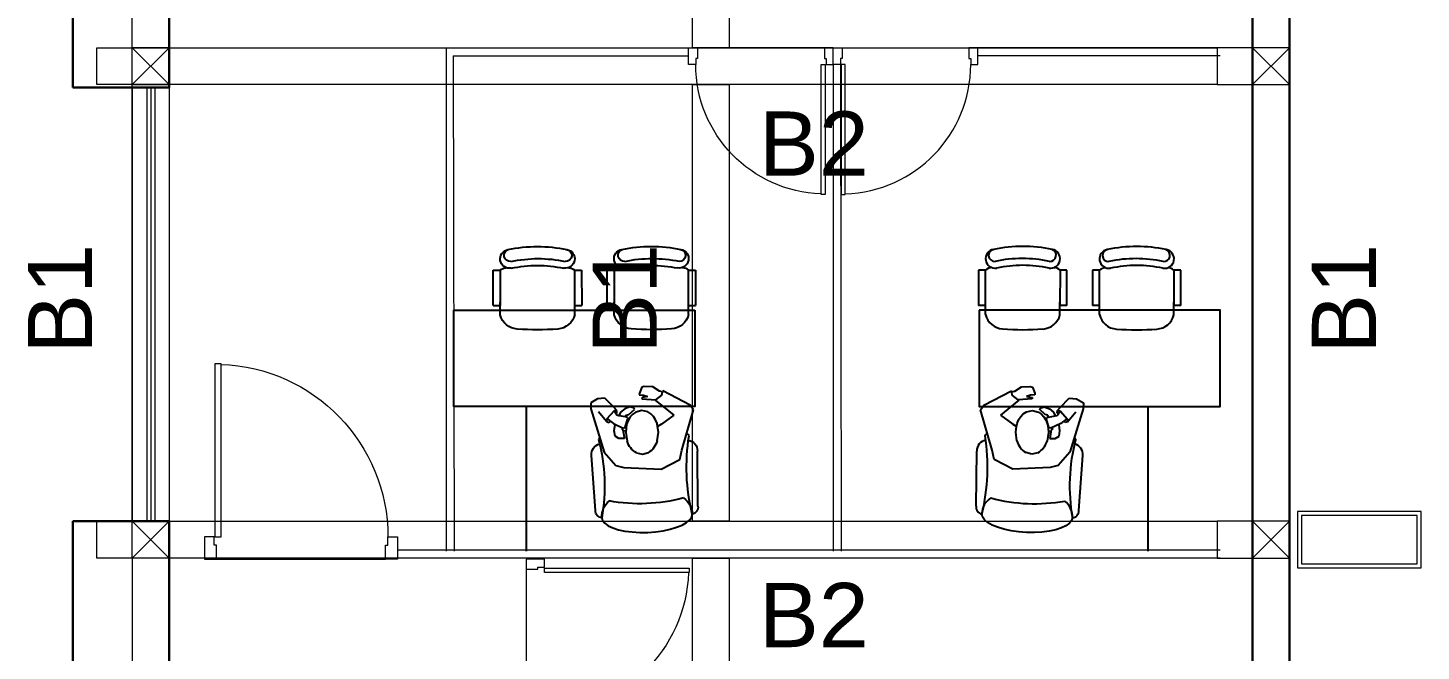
# Model space of a CAD drawing. Header units: inches. Extents: x -605 to 2991212, y -2872845 to 0.
# Drawn here: x 2766305 to 2774975, y -2522804 to -2518924 of the extents above; entities that cross this region are included whole.
import ezdxf
from ezdxf.enums import TextEntityAlignment as Align

# ---------------------------------------------------------------- set-up
doc = ezdxf.new("R2010")
doc.units = ezdxf.units.IN
doc.header["$LTSCALE"] = 600
doc.header["$MEASUREMENT"] = 0
doc.layers.add('50 - FURNITURE', color=47, linetype='Continuous')
doc.layers.add('see level', color=2, linetype='Continuous')
for name, color, linetype, lineweight in [('FURNITURE', 23, 'Continuous', 9), ('GB', 6, 'Continuous', 20), ('rRCC 2', 40, 'Continuous', 15), ('WALLS', 7, 'Continuous', 30)]:
    doc.layers.add(name, color=color, linetype=linetype, lineweight=lineweight)
doc.layers.add('window', color=7, linetype='Continuous', lineweight=15, true_color=0x735461)
doc.styles.get("Standard").update_dxf_attribs({"font": 'arial.ttf'})

# ---------------------------------------------------------------- blocks, each defined once
blk = doc.blocks.new('560-sitting-p03')
for p, q in [((0.0538, 0.0795), (-0.261, 0.1031)), ((-0.5178, -0.0259, 0.001), (-0.4685, 0.017, 0.001)), ((-0.455, 0.0165, 0.001), (-0.5108, 0.0641, 0.001)), ((-0.473, 0.015, 0.001), (-0.4444, -0.0221, 0.001)), ((-0.4685, 0.017, 0.001), (-0.455, 0.0165, 0.001)), ((-0.4511, 0.0027, 0.001), (-0.4576, -0.0049, 0.001)), ((-0.455, 0.0165, 0.001), (-0.4511, 0.0027, 0.001)), ((-0.3642, 0.0533), (-0.36, 0.0589)), ((-0.36, 0.0589), (-0.3517, 0.0625)), ((0.0964, 0.0431), (0.1126, 0.0384)), ((0.1126, 0.0384), (0.128, 0.026)), ((0.128, 0.026), (0.142, 0.0063)), ((0.142, 0.0063), (0.1544, -0.0203)), ((-0.5185, -0.0417, 0.001), (-0.5178, -0.0259, 0.001)), ((-0.4988, -0.0376, 0.001), (-0.5169, -0.0251, 0.001)), ((-0.482, -0.092, 0.001), (-0.4893, -0.0541, 0.001)), ((-0.4444, -0.0221, 0.001), (-0.4185, -0.0788, 0.001)), ((-0.4379, -0.0317, 0.001), (-0.4396, -0.0325, 0.001)), ((-0.4022, -0.0273, 0.001), (-0.4379, -0.0317, 0.001)), ((-0.4185, -0.0788, 0.001), (-0.4228, -0.0899, 0.001)), ((-0.4221, -0.0709, 0.001), (-0.4154, -0.0685, 0.001)), ((-0.4154, -0.0685, 0.001), (-0.4081, -0.077, 0.001)), ((-0.4081, -0.077, 0.001), (-0.3582, -0.0852, 0.001)), ((-0.3727, -0.0322, 0.001), (-0.4022, -0.0273, 0.001)), ((-0.4018, -0.0939), (-0.3998, -0.0784)), ((-0.3919, -0.029), (-0.3918, -0.0286)), ((-0.3579, -0.0537, 0.001), (-0.3727, -0.0322, 0.001)), ((-0.3582, -0.0852, 0.001), (-0.3579, -0.0537, 0.001)), ((0.1544, -0.0203), (0.1646, -0.0527)), ((0.1646, -0.0527), (0.1724, -0.0902)), ((-0.4154, -0.0953, 0.001), (-0.393, -0.093, 0.001)), ((-0.393, -0.093, 0.001), (-0.3436, -0.1013, 0.001)), ((-0.2772, -0.1545, 0.001), (-0.2689, -0.1891, 0.001)), ((0.1724, -0.0902), (0.1776, -0.1315)), ((0.1776, -0.1315), (0.18, -0.1753)), ((-0.2689, -0.1891, 0.001), (-0.2784, -0.2234, 0.001)), ((0.1794, -0.2204), (0.176, -0.2654)), ((0.18, -0.1753), (0.1794, -0.2204)), ((-0.6072, -0.2997, 0.001), (-0.6263, -0.3032, 0.001)), ((-0.5814, -0.2659, 0.001), (-0.6072, -0.2997, 0.001)), ((-0.3962, -0.2809, 0.001), (-0.4272, -0.2757, 0.001)), ((-0.3465, -0.2742, 0.001), (-0.3962, -0.2809, 0.001)), ((0.1699, -0.3089), (0.1612, -0.3496)), ((0.176, -0.2654), (0.1699, -0.3089)), ((0.1501, -0.3862), (0.1371, -0.4177)), ((0.1612, -0.3496), (0.1501, -0.3862)), ((-0.3822, -0.4519), (-0.3897, -0.4399)), ((-0.3742, -0.4562), (-0.3822, -0.4519)), ((0.0904, -0.4725), (0.0738, -0.4757)), ((0.1068, -0.4615), (0.0904, -0.4725)), ((0.1225, -0.443), (0.1068, -0.4615)), ((0.1371, -0.4177), (0.1225, -0.443)), ((0.0283, -0.5083), (-0.2875, -0.5045))]:
    blk.add_line(p, q)
for centre, radius, start, end in [((-0.2675, 0.0422), 0.0613, 83.94662, 166.60442), ((-0.0831, 1.0786), 1.0509, 255.19212, 279.83092), ((0.0906, -0.0734), 0.1166, 87.16992, 140.98032), ((0.0571, 0.0402), 0.0394, 4.16012, 94.73432), ((-0.9524, -0.1712), 0.9677, 344.83112, 10.19192), ((-0.3841, -0.2247, 0.001), 0.1298, 52.25347, 71.82409), ((-0.3665, -0.202, 0.001), 0.1011, 28.02278, 52.25347), ((-0.366, -0.1728, 0.001), 0.1011, 305.79177, 330.02246), ((-0.3828, -0.1496, 0.001), 0.1298, 286.22115, 305.79177), ((-0.1982, -1.5716), 1.1292, 76.05792, 98.96512), ((-0.2886, -0.4432), 0.0613, 188.41862, 271.07642), ((0.074, -0.3668), 0.1089, 211.95552, 269.93602), ((0.0349, -0.4695), 0.0394, 260.28872, 350.86292)]:
    blk.add_arc(centre, radius, start, end)
for points, invisible_edges in [([(-0.5868, 0.0688, 0.001), (-0.5627, 0.1082, 0.001), (-0.529, 0.1067, 0.001)], 12), ([(-0.529, 0.1067, 0.001), (-0.2801, 0.0302, 0.001), (-0.2041, -0.0375, 0.001)], 12), ([(-0.4988, -0.0376, 0.001), (-0.5902, 0.027, 0.001), (-0.5868, 0.0688, 0.001)], 13), ([(-0.4988, -0.0376, 0.001), (-0.5367, -0.026, 0.001), (-0.5902, 0.027, 0.001)], 13), ([(-0.4915, -0.0426, 0.001), (-0.4988, -0.0376, 0.001), (-0.5868, 0.0688, 0.001)], 14), ([(-0.5405, -0.1166, 0.001), (-0.5288, -0.0867, 0.001), (-0.5101, -0.0631, 0.001)], 12), ([(-0.4988, -0.0376, 0.001), (-0.5185, -0.0417, 0.001), (-0.5367, -0.026, 0.001)], 13), ([(-0.4988, -0.0376, 0.001), (-0.505, -0.0423, 0.001), (-0.5185, -0.0417, 0.001)], 12), ([(-0.4228, -0.0899, 0.001), (-0.5101, -0.0631, 0.001), (-0.4893, -0.0541, 0.001)], 13), ([(-0.482, -0.092, 0.001), (-0.4923, -0.0957, 0.001), (-0.5101, -0.0631, 0.001)], 14), ([(-0.4228, -0.0899, 0.001), (-0.4893, -0.0541, 0.001), (-0.4915, -0.0426, 0.001)], 13), ([(-0.4423, -0.2976, 0.001), (-0.4272, -0.2757, 0.001), (-0.2041, -0.0375, 0.001)], 14), ([(-0.4154, -0.0953, 0.001), (-0.4228, -0.0899, 0.001), (-0.2041, -0.0375, 0.001)], 14), ([(-0.2041, -0.0375, 0.001), (-0.1927, -0.0835, 0.001), (-0.1831, -0.2977, 0.001)], 12), ([(-0.4923, -0.0957, 0.001), (-0.5322, -0.1408, 0.001), (-0.5405, -0.1166, 0.001)], 13), ([(-0.4923, -0.0957, 0.001), (-0.5254, -0.1427, 0.001), (-0.5322, -0.1408, 0.001)], 13), ([(-0.4923, -0.0957, 0.001), (-0.4958, -0.1116, 0.001), (-0.5254, -0.1427, 0.001)], 12), ([(-0.512, -0.2194, 0.001), (-0.5203, -0.1848, 0.001), (-0.5108, -0.1505, 0.001)], 12), ([(-0.5108, -0.1505, 0.001), (-0.4983, -0.1332, 0.001), (-0.4824, -0.119, 0.001)], 12), ([(-0.4824, -0.119, 0.001), (-0.4614, -0.1064, 0.001), (-0.4386, -0.0976, 0.001)], 12), ([(-0.4228, -0.0899, 0.001), (-0.4799, -0.1025, 0.001), (-0.482, -0.092, 0.001)], 13), ([(-0.4228, -0.0899, 0.001), (-0.4706, -0.1048, 0.001), (-0.4799, -0.1025, 0.001)], 12), ([(-0.4272, -0.2757, 0.001), (-0.4386, -0.0976, 0.001), (-0.4154, -0.0953, 0.001)], 13), ([(-0.6308, -0.2854, 0.001), (-0.6577, -0.1978, 0.001), (-0.6538, -0.1841, 0.001)], 13), ([(-0.6308, -0.2854, 0.001), (-0.6548, -0.2478, 0.001), (-0.6577, -0.1978, 0.001)], 12), ([(-0.6538, -0.1841, 0.001), (-0.6183, -0.1711, 0.001), (-0.6101, -0.1704, 0.001)], 12), ([(-0.6538, -0.1841, 0.001), (-0.6101, -0.1704, 0.001), (-0.6084, -0.1948, 0.001)], 13), ([(-0.6084, -0.1948, 0.001), (-0.5993, -0.2176, 0.001), (-0.5814, -0.2659, 0.001)], 14), ([(-0.5993, -0.2176, 0.001), (-0.595, -0.1865, 0.001), (-0.5856, -0.1852, 0.001)], 12), ([(-0.5993, -0.2176, 0.001), (-0.5856, -0.1852, 0.001), (-0.5814, -0.2659, 0.001)], 13), ([(-0.4272, -0.2757, 0.001), (-0.5001, -0.2371, 0.001), (-0.512, -0.2194, 0.001)], 13), ([(-0.4272, -0.2757, 0.001), (-0.4847, -0.2518, 0.001), (-0.5001, -0.2371, 0.001)], 13), ([(-0.55, -0.4625, 0.001), (-0.6332, -0.3045, 0.001), (-0.6263, -0.3032, 0.001)], 12), ([(-0.55, -0.4625, 0.001), (-0.6263, -0.3032, 0.001), (-0.6308, -0.2854, 0.001)], 13), ([(-0.5814, -0.2659, 0.001), (-0.5781, -0.2617, 0.001), (-0.4925, -0.3682, 0.001)], 12), ([(-0.55, -0.4625, 0.001), (-0.4925, -0.3682, 0.001), (-0.4423, -0.2976, 0.001)], 13), ([(-0.4272, -0.2757, 0.001), (-0.4661, -0.2639, 0.001), (-0.4847, -0.2518, 0.001)], 13), ([(-0.4272, -0.2757, 0.001), (-0.4457, -0.2725, 0.001), (-0.4661, -0.2639, 0.001)], 12), ([(-0.1831, -0.2977, 0.001), (-0.2396, -0.4042, 0.001), (-0.2917, -0.4154, 0.001)], 12), ([(-0.2917, -0.4154, 0.001), (-0.5236, -0.482, 0.001), (-0.55, -0.4625, 0.001)], 12)]:
    blk.add_3dface(points, dxfattribs=dict(invisible_edges=invisible_edges))
blk = doc.blocks.new('CH3')
at = {"layer": '50 - FURNITURE'}
for p, q in [((-259.1, 349.2), (-259.1, 141.4)), ((-218.2, 349.2), (-259.1, 349.2)), ((-218.2, 142.2), (-218.2, 349.2)), ((258.7, 349.6), (217.8, 349.6)), ((217.8, 349.6), (217.8, 141.9)), ((258.7, 141.9), (258.7, 349.6)), ((-218.2, 89.1), (-218.2, 162.9)), ((217.8, 87.4), (217.8, 162.2))]:
    blk.add_line(p, q, dxfattribs=at)
at = {"layer": '50 - FURNITURE', "linetype": 'Continuous'}
for p, q in [((-218, 141.4), (-259.1, 141.4)), ((258.7, 141.9), (217.8, 141.9))]:
    blk.add_line(p, q, dxfattribs=at)
for centre, radius, start, end in [((-163.1, 415.9), 55.3, 99.89884, 279.75221), ((-165.7, 435.5), 35.2, 94.91276, 274.91276), ((0, -347.9), 836.2, 78.08993, 101.91007), ((-3.5, -349.1), 766.3, 78.01124, 101.98876), ((163.1, 415.9), 55.3, 260.24779, 80.10116), ((158.8, 436.6), 36.2, 265.08724, 70.32125), ((18.4, -534.9), 912.7, 91.15667, 100.87136), ((-18.4, -534.9), 912.7, 79.12864, 88.84333), ((-110.6, 114.5), 110.6, 193.25658, 265.9234), ((110.6, 114.5), 110.6, 274.0766, 345.83344), ((0, 1665.8), 1665.8, 265.9234, 274.0766)]:
    blk.add_arc(centre, radius, start, end, dxfattribs=at)
at = {"layer": '50 - FURNITURE'}
for centre, start, end in [((-180.9, 308.9), 90.72261, 132.8382), ((180.4, 309.4), 47.1618, 87.57171)]:
    blk.add_arc(centre, 54.9, start, end, dxfattribs=at)
blk = doc.blocks.new('door1')
at = {"layer": 'FURNITURE', "ltscale": 10}
blk.add_line((-29102.45, -2427.68), (-29134.02, -2427.68), dxfattribs=at)
for points in [[(-29103.25, -2391.1), (-29103.25, -2423.54), (-29102.22, -2423.54), (-29102.22, -2391.1)], [(-29134.02, -2425.03), (-29134.47, -2425.03), (-29134.47, -2423.52), (-29136.24, -2423.52), (-29136.24, -2427.68), (-29134.02, -2427.68)], [(-29102.45, -2425.03), (-29102.01, -2425.03), (-29102.01, -2423.52), (-29100.24, -2423.52), (-29100.24, -2427.68), (-29102.45, -2427.68)]]:
    blk.add_lwpolyline(points, close=True, dxfattribs=at)
blk.add_arc((-29102.22, -2423.52), 32.24, 91.8346, 180, dxfattribs=at)
blk = doc.blocks.new('45B')
at = {"color": 3, "linetype": 'ByBlock'}
blk.add_lwpolyline([(2177936.7, -2845120.4), (2178706.7, -2845120.4), (2178706.7, -2844770.4), (2177936.7, -2844770.4)], close=True, dxfattribs=at)
at = {"color": 2, "linetype": 'ByBlock'}
blk.add_lwpolyline([(2177961.7, -2845095.4), (2178681.7, -2845095.4), (2178681.7, -2844795.4), (2177961.7, -2844795.4)], close=True, dxfattribs=at)
at = {"layer": '50 - FURNITURE', "color": 8}
for p, q in [((2173138, -2844117.2), (2173138, -2845017.2)), ((2177006.7, -2844117.3), (2177006.7, -2845017.3))]:
    blk.add_line(p, q, dxfattribs=at)
for points in [[(2174188, -2843517.2), (2174188, -2844117.2), (2172688, -2844117.2), (2172688, -2843517.2), (2174188, -2843517.2)], [(2175956.7, -2843517.3), (2175956.7, -2844117.3), (2177456.7, -2844117.3), (2177456.7, -2843517.3), (2175956.7, -2843517.3)]]:
    blk.add_lwpolyline(points, dxfattribs=at)
at = {"layer": 'rRCC 2', "color": 6}
for p, q in [((2170686.7, -2841883), (2170916.7, -2842113)), ((2170686.7, -2842113), (2170916.7, -2841883)), ((2177886.7, -2841883), (2177656.7, -2842113)), ((2177886.7, -2842113), (2177656.7, -2841883)), ((2170686.7, -2844830.4), (2170916.7, -2845060.4)), ((2170686.7, -2845060.4), (2170916.7, -2844830.4)), ((2177886.7, -2844830.4), (2177656.7, -2845060.4)), ((2177886.7, -2845060.4), (2177656.7, -2844830.4))]:
    blk.add_line(p, q, dxfattribs=at)
for points in [[(2170466.7, -2842113), (2170466.7, -2841883), (2170916.7, -2841883), (2170916.7, -2842113)], [(2170686.7, -2841883), (2170916.7, -2841883), (2170916.7, -2842113), (2170686.7, -2842113)], [(2177886.7, -2842113), (2177886.7, -2841883), (2177436.7, -2841883), (2177436.7, -2842113)], [(2177886.7, -2841883), (2177656.7, -2841883), (2177656.7, -2842113), (2177886.7, -2842113)], [(2170466.7, -2845060.4), (2170466.7, -2844830.4), (2170916.7, -2844830.4), (2170916.7, -2845060.4)], [(2170686.7, -2844830.4), (2170916.7, -2844830.4), (2170916.7, -2845060.4), (2170686.7, -2845060.4)], [(2177886.7, -2845060.4), (2177886.7, -2844830.4), (2177436.7, -2844830.4), (2177436.7, -2845060.4)], [(2177886.7, -2844830.4), (2177656.7, -2844830.4), (2177656.7, -2845060.4), (2177886.7, -2845060.4)]]:
    blk.add_lwpolyline(points, close=True, dxfattribs=at)
at = {"layer": 'see level', "color": 8, "linetype": 'ByBlock', "lineweight": 20}
for p, q in [((2172640, -2841883), (2172640, -2845017.3)), ((2172640, -2841883), (2174148.4, -2841883)), ((2172684.2, -2841933), (2172689.9, -2845017.3)), ((2172684.2, -2841933), (2174148.4, -2841933)), ((2177456.7, -2841883), (2175948.4, -2841883)), ((2177456.7, -2841933), (2175948.4, -2841933)), ((2175048.4, -2841986.9), (2175048.4, -2845017.3)), ((2175092.7, -2841986.9), (2175098.2, -2845017.3)), ((2173138, -2845010.3), (2172336.7, -2845010.6)), ((2173136.7, -2845060.4), (2172336.7, -2845060.6)), ((2177456.7, -2845010.4), (2173136.7, -2845010.4)), ((2177456.7, -2845060.4), (2173136.7, -2845060.4))]:
    blk.add_line(p, q, dxfattribs=at)
at = {"layer": 'WALLS', "color": 8, "linetype": 'ByBlock'}
for p, q in [((2177656.7, -2837660.4), (2177656.7, -2848584.4)), ((2177886.7, -2837660.4), (2177886.7, -2867260.4)), ((2170316.7, -2841230.4), (2170316.7, -2842130.4)), ((2170916.7, -2841230.4), (2170916.7, -2842130.4)), ((2170316.7, -2842130.4), (2170916.7, -2842130.4)), ((2170316.7, -2844830.4), (2170916.7, -2844830.4)), ((2170316.7, -2844830.4), (2170316.7, -2845730.4)), ((2170916.7, -2844830.4), (2170916.7, -2845730.4))]:
    blk.add_line(p, q, dxfattribs=at)
at = {"layer": 'window', "color": 8, "linetype": 'ByBlock'}
for p, q in [((2170686.7, -2842130.4), (2170686.7, -2844830.4)), ((2170776.7, -2842130.4), (2170776.7, -2844830.4)), ((2170801.7, -2842130.4), (2170801.7, -2844830.4)), ((2170826.7, -2842130.4), (2170826.7, -2844830.4)), ((2170916.7, -2842130.4), (2170916.7, -2844830.4))]:
    blk.add_line(p, q, dxfattribs=at)
at = {"layer": '50 - FURNITURE', "color": 8}
for name, p, xscale, yscale, zscale, rotation in [('CH3', (2173208.1, -2843639.1), -1.0620804563616, 1.0620804563616, 1.0620804563616, 0.05857915622719292), ('CH3', (2173916.8, -2843638.4), -1.0620804563616, 1.0620804563616, 1.0620804563616, 0.05857915622719292), ('CH3', (2176227.9, -2843638.5), 1.0620804563616, 1.0620804563616, 1.0620804563616, 359.9414208436698), ('CH3', (2176936.6, -2843639.2), 1.0620804563616, 1.0620804563616, 1.0620804563616, 359.9414208436698), ('560-sitting-p03', (2173655.1, -2844704.9, -1.1), -1085.257293165425, 1085.257293165425, 1085.257293165425, 89.86993174636301), ('560-sitting-p03', (2176489.6, -2844705, -1.1), 1085.257293165425, 1085.257293165425, 1085.257293165425, 270.130068253534)]:
    blk.add_blockref(name, p, dxfattribs=dict(at, xscale=xscale, yscale=yscale, zscale=zscale, rotation=rotation))
at = {"layer": 'FURNITURE', "color": 8}
for p, xscale, yscale, zscale, rotation in [((2902554.3, -2902575), -25.00000000023497, 25.00000000023497, 25.00000000023497, 180), ((1447542.4, -2902575), 25.00000000023497, 25.00000000023497, 25.00000000023497, 180), ((2240572.2, -2036727.3), -27.77777777803885, 27.77777777803885, 27.77777777803885, 270)]:
    blk.add_blockref('door1', p, dxfattribs=dict(at, xscale=xscale, yscale=yscale, zscale=zscale, rotation=rotation))
at = {"layer": 'FURNITURE', "color": 8, "xscale": -33.33333333364662, "yscale": 33.33333333364662, "zscale": 33.33333333364662}
blk.add_blockref('door1', (1201128.7, -2764144.8), dxfattribs=at)

msp = doc.modelspace()

# ---------------------------------------------------------------- linework, layer by layer
at = {"layer": 'GB', "color": 1}
for points in [[(2766954.6, -2514824.6), (2767184.6, -2514824.6), (2767184.6, -2519047.2), (2766954.6, -2519047.2)], [(2770439.6, -2514824.6), (2770669.6, -2514824.6), (2770669.6, -2519047.2), (2770439.6, -2519047.2)], [(2773924.7, -2514824.6), (2774154.7, -2514824.6), (2774154.7, -2519047.2), (2773924.7, -2519047.2)], [(2767184.6, -2519047.2), (2773704.7, -2519047.2), (2773704.7, -2519277.2), (2767184.6, -2519277.2)], [(2766954.6, -2519277.2), (2767184.6, -2519277.2), (2767184.6, -2521994.6), (2766954.6, -2521994.6)], [(2770439.6, -2519277.2), (2770669.6, -2519277.2), (2770669.6, -2521994.6), (2770439.6, -2521994.6)], [(2773924.7, -2519277.2), (2774154.7, -2519277.2), (2774154.7, -2521994.6), (2773924.7, -2521994.6)], [(2767184.6, -2521994.6), (2773704.7, -2521994.6), (2773704.7, -2522224.6), (2767184.6, -2522224.6)], [(2767184.6, -2522224.6), (2766954.6, -2522224.6), (2766954.6, -2525748.7), (2767184.6, -2525748.7)], [(2770439.6, -2522224.6), (2770669.6, -2522224.6), (2770669.6, -2525748.7), (2770439.6, -2525748.7)], [(2773924.7, -2522224.6), (2774154.7, -2522224.6), (2774154.7, -2525748.7), (2773924.7, -2525748.7)]]:
    msp.add_lwpolyline(points, close=True, dxfattribs=at)

# ---------------------------------------------------------------- block references
msp.add_blockref('45B', (596267.9, 322835.8), dxfattribs=at)

# ---------------------------------------------------------------- texts
at = {"layer": 'rRCC 2'}
for p in [(2771195.6, -2519643.9), (2771195.6, -2522579.2)]:
    msp.add_text('B2', height=400, dxfattribs=at).set_placement(p, align=Align.MIDDLE_CENTER)
for p in [(2766504.6, -2520611.1), (2770018.5, -2520611.1), (2774494.4, -2520611.1)]:
    msp.add_text('B1', height=400, rotation=90, dxfattribs=at).set_placement(p, align=Align.MIDDLE_CENTER)

doc.saveas('drawing.dxf')
